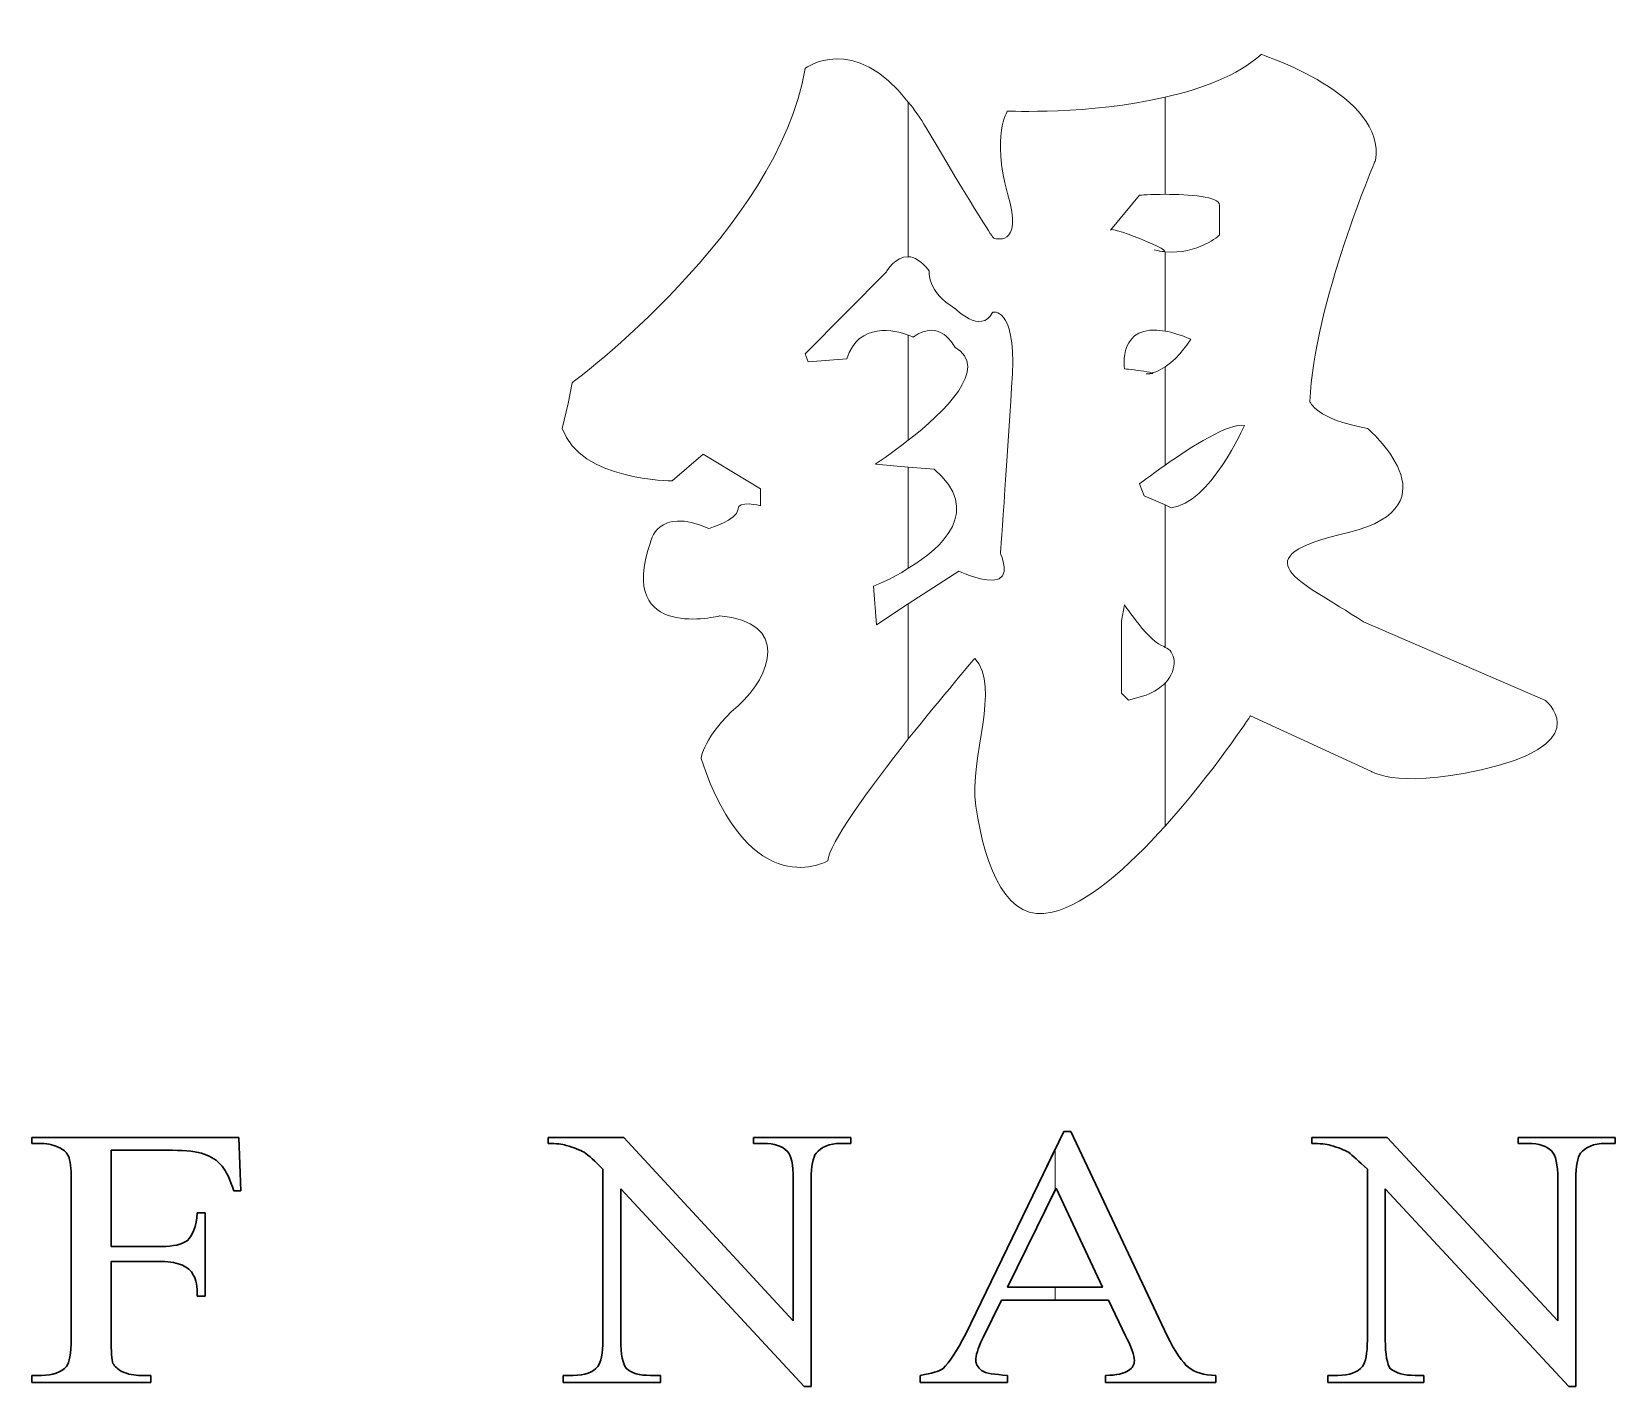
# Model space of a CAD drawing. Header units: millimetres. Extents: x 44393 to 91220, y 25301 to 41858.
# Drawn here: x 89942.2 to 90247.4, y 36944 to 37205.1 of the extents above; entities that cross this region are included whole.
import ezdxf

# ---------------------------------------------------------------- set-up
doc = ezdxf.new("R2010")
doc.units = ezdxf.units.MM
doc.layers.add('图层 1', color=7, linetype='Continuous')

msp = doc.modelspace()

# ---------------------------------------------------------------- linework, layer by layer
at = {"layer": '图层 1', "color": 12, "lineweight": 30, "true_color": 0xe50011}
for p, q in [((90139.62, 36982.18), (90130.25, 36963.07)), ((90148.6, 36963.07), (90139.62, 36982.18)), ((90130.25, 36963.07), (90148.6, 36963.07)), ((90148.6, 36963.07), (90148.6, 36963.07))]:
    msp.add_line(p, q, dxfattribs=at)
at = {"layer": '图层 1', "lineweight": 0}
for points in [[(90091.26, 37198), (90091.26, 37198), (90100.62, 37205.07), (90111.14, 37191.5)], [(90160.65, 37192.45), (90167.72, 37193.98), (90174.6, 37196.66), (90179.19, 37200.67)], [(90179.19, 37200.67), (90179.19, 37200.67), (90203.47, 37192.84), (90201.17, 37180.22)], [(90046.34, 37137.4), (90046.34, 37137.4), (90086.1, 37166.84), (90091.26, 37198)], [(90111.14, 37191.5), (90112.29, 37190.16), (90113.43, 37188.44), (90114.58, 37186.53)], [(90111.14, 37161.68), (90111.14, 37161.68), (90111.14, 37191.5), (90111.14, 37191.5)], [(90111.14, 37191.5), (90111.14, 37191.5), (90111.14, 37161.68), (90111.14, 37161.68)], [(90130.25, 37189.78), (90130.25, 37189.78), (90146.12, 37189.01), (90160.65, 37192.45)], [(90160.65, 37173.72), (90160.65, 37173.72), (90160.65, 37192.45), (90160.65, 37192.45)], [(90160.65, 37192.45), (90160.65, 37192.45), (90160.65, 37173.72), (90160.65, 37173.72)], [(90130.25, 37173.91), (90127.19, 37185), (90130.25, 37189.78), (90130.25, 37189.78)], [(90114.58, 37186.53), (90126.43, 37166.46), (90127.58, 37165.31), (90127.58, 37165.31)], [(90201.17, 37180.22), (90201.17, 37180.22), (90189.32, 37152.69), (90188.55, 37133.77)], [(90127.58, 37165.31), (90127.58, 37165.31), (90133.5, 37163.02), (90130.25, 37173.91)], [(90155.68, 37173.53), (90155.68, 37173.53), (90150.13, 37166.84), (90150.13, 37166.84)], [(90160.65, 37173.72), (90157.97, 37173.72), (90155.68, 37173.53), (90155.68, 37173.53)], [(90150.13, 37166.84), (90149.94, 37167.8), (90166, 37161.3), (90158.54, 37163.02)], [(90160.65, 37162.64), (90166.95, 37162.06), (90171.16, 37165.88), (90171.16, 37165.88)], [(90111.14, 37161.68), (90108.65, 37161.87), (90106.93, 37158.81), (90106.93, 37158.81)], [(90115.15, 37159), (90113.62, 37160.91), (90112.29, 37161.68), (90111.14, 37161.68)], [(90158.54, 37163.02), (90159.31, 37162.83), (90159.88, 37162.64), (90160.65, 37162.64)], [(90160.65, 37147.34), (90160.65, 37147.34), (90160.65, 37162.64), (90160.65, 37162.64)], [(90160.65, 37162.64), (90160.65, 37162.64), (90160.65, 37147.34), (90160.65, 37147.34)], [(90106.93, 37158.81), (90106.93, 37158.81), (90091.26, 37142.95), (90091.26, 37142.95)], [(90120.12, 37151.74), (90114.77, 37154.8), (90115.15, 37159), (90115.15, 37159)], [(90131.21, 37139.12), (90131.78, 37152.31), (90127.39, 37150.97), (90127.39, 37150.97)], [(90099.29, 37141.99), (90101.58, 37149.25), (90108.65, 37147.53), (90111.14, 37146.58)], [(90120.12, 37144.28), (90120.12, 37144.28), (90117.25, 37150.02), (90112.09, 37146.19)], [(90127.39, 37150.97), (90125.09, 37146.58), (90120.12, 37151.74), (90120.12, 37151.74)], [(90160.65, 37147.34), (90151.47, 37149.06), (90152.81, 37140.08), (90152.81, 37140.08)], [(90112.09, 37146.19), (90112.09, 37146.19), (90111.71, 37146.39), (90111.14, 37146.58)], [(90111.14, 37146.58), (90111.14, 37146.58), (90111.14, 37126.32), (90111.14, 37126.32)], [(90111.14, 37146.58), (90111.14, 37146.58), (90111.14, 37126.32), (90111.14, 37126.32)], [(90165.62, 37145.81), (90163.7, 37146.58), (90161.98, 37147.15), (90160.65, 37147.34)], [(90160.65, 37140.46), (90163.51, 37142.37), (90165.62, 37145.81), (90165.62, 37145.81)], [(90091.26, 37142.95), (90091.26, 37142.95), (90091.83, 37141.42), (90091.83, 37141.42)], [(90111.14, 37126.32), (90118.02, 37131.67), (90127, 37140.27), (90120.12, 37144.28)], [(90091.83, 37141.42), (90091.83, 37141.42), (90099.29, 37141.99), (90099.29, 37141.99)], [(90152.81, 37140.08), (90152.81, 37140.08), (90161.41, 37139.12), (90157.01, 37139.12)], [(90157.01, 37139.12), (90158.16, 37139.12), (90159.5, 37139.7), (90160.65, 37140.46)], [(90160.65, 37121.54), (90160.65, 37121.54), (90160.65, 37140.46), (90160.65, 37140.46)], [(90160.65, 37140.46), (90160.65, 37140.46), (90160.65, 37121.54), (90160.65, 37121.54)], [(90045.57, 37133.39), (90045.57, 37133.39), (90046.34, 37137.4), (90046.34, 37137.4)], [(90128.91, 37104.52), (90128.91, 37104.52), (90130.44, 37125.93), (90131.21, 37139.12)], [(90188.55, 37133.77), (90188.55, 37133.77), (90189.7, 37130.33), (90199.64, 37128.61)], [(90044.43, 37128.61), (90044.43, 37128.61), (90045.57, 37133.39), (90045.57, 37133.39)], [(90065.64, 37118.48), (90065.64, 37118.48), (90047.87, 37118.48), (90044.43, 37128.61)], [(90175.94, 37129.18), (90173.07, 37129.76), (90165.62, 37124.98), (90160.65, 37121.54)], [(90161.79, 37113.32), (90169.25, 37113.89), (90175.94, 37129.18), (90175.94, 37129.18)], [(90199.64, 37128.61), (90199.64, 37128.61), (90217.23, 37113.7), (90196.01, 37108.54)], [(90111.14, 37126.32), (90107.7, 37123.64), (90104.83, 37121.73), (90104.83, 37121.73)], [(90071.57, 37123.64), (90071.57, 37123.64), (90065.64, 37118.48), (90065.64, 37118.48)], [(90082.66, 37116.95), (90082.66, 37116.95), (90071.57, 37123.64), (90071.57, 37123.64)], [(90104.83, 37121.73), (90104.83, 37121.73), (90111.14, 37121.15), (90111.14, 37121.15)], [(90160.65, 37121.54), (90157.78, 37119.43), (90155.68, 37117.9), (90155.68, 37117.9)], [(90116.11, 37120.77), (90116.11, 37120.77), (90111.14, 37121.15), (90111.14, 37121.15)], [(90111.14, 37121.15), (90111.14, 37121.15), (90111.14, 37101.66), (90111.14, 37101.66)], [(90111.14, 37121.15), (90111.14, 37121.15), (90111.14, 37101.66), (90111.14, 37101.66)], [(90111.14, 37101.66), (90117.83, 37105.67), (90125.47, 37112.74), (90116.11, 37120.77)], [(90082.66, 37113.7), (90082.66, 37113.7), (90082.66, 37116.95), (90082.66, 37116.95)], [(90155.68, 37117.9), (90155.68, 37117.9), (90156.63, 37115.61), (90156.63, 37115.61)], [(90156.63, 37115.61), (90156.63, 37115.61), (90160.65, 37113.89), (90160.65, 37113.89)], [(90061.44, 37106.63), (90061.44, 37106.63), (90062.58, 37113.7), (90072.72, 37109.3)], [(90160.65, 37086.36), (90160.65, 37086.36), (90160.65, 37113.89), (90160.65, 37113.89)], [(90160.65, 37113.89), (90160.65, 37113.89), (90161.79, 37113.32), (90161.79, 37113.32)], [(90160.65, 37113.89), (90160.65, 37113.89), (90160.65, 37086.36), (90160.65, 37086.36)], [(90074.82, 37092.48), (90074.82, 37092.48), (90054.75, 37087.32), (90061.44, 37106.63)], [(90196.01, 37108.54), (90174.79, 37103.57), (90186.26, 37099.55), (90198.88, 37091.33)], [(90111.14, 37101.66), (90107.7, 37099.36), (90104.45, 37098.22), (90104.45, 37098.22)], [(90111.14, 37094.78), (90111.14, 37094.78), (90120.89, 37101.08), (90120.89, 37101.08)], [(90104.45, 37098.22), (90104.45, 37098.22), (90105.02, 37090.76), (90105.02, 37090.76)], [(90105.02, 37090.76), (90105.02, 37090.76), (90111.14, 37094.78), (90111.14, 37094.78)], [(90111.14, 37068.78), (90111.14, 37068.78), (90111.14, 37094.78), (90111.14, 37094.78)], [(90111.14, 37094.78), (90111.14, 37094.78), (90111.14, 37068.78), (90111.14, 37068.78)], [(90152.81, 37094.58), (90152.81, 37094.58), (90152.24, 37091.53), (90152.24, 37091.53)], [(90160.46, 37086.55), (90157.78, 37087.13), (90152.81, 37094.58), (90152.81, 37094.58)], [(90152.24, 37091.53), (90152.24, 37091.53), (90152.24, 37077.57), (90152.24, 37077.57)], [(90198.88, 37091.33), (90198.88, 37091.33), (90233.86, 37076.23), (90233.86, 37076.23)], [(90160.65, 37086.36), (90160.65, 37086.36), (90160.46, 37086.55), (90160.46, 37086.55)], [(90160.65, 37079.48), (90163.32, 37082.35), (90162.56, 37085.79), (90160.65, 37086.36)], [(90123.94, 37084.26), (90123.94, 37084.26), (90117.83, 37077), (90111.14, 37068.78)], [(90124.14, 37055.78), (90122.8, 37065.34), (90129.11, 37078.72), (90123.94, 37084.26)], [(90157.01, 37077.19), (90158.54, 37077.76), (90159.88, 37078.72), (90160.65, 37079.48)], [(90160.65, 37051.96), (90160.65, 37051.96), (90160.65, 37079.48), (90160.65, 37079.48)], [(90160.65, 37079.48), (90160.65, 37079.48), (90160.65, 37051.96), (90160.65, 37051.96)], [(90152.24, 37077.57), (90152.24, 37077.57), (90153.57, 37076.23), (90153.57, 37076.23)], [(90153.57, 37076.23), (90153.57, 37076.23), (90157.01, 37077.19), (90157.01, 37077.19)], [(90233.86, 37076.23), (90233.86, 37076.23), (90243.23, 37068.78), (90224.87, 37063.62)], [(90177.09, 37073.17), (90177.09, 37073.17), (90169.82, 37062.09), (90160.65, 37051.96)], [(90200.41, 37062.47), (90200.41, 37062.47), (90177.09, 37073.17), (90177.09, 37073.17)], [(90111.14, 37068.78), (90103.68, 37059.22), (90095.65, 37048.32), (90095.65, 37045.27)], [(90095.65, 37045.27), (90095.65, 37045.27), (90080.74, 37036.47), (90071.19, 37064.96)], [(90224.87, 37063.62), (90206.33, 37058.65), (90200.41, 37062.47), (90200.41, 37062.47)], [(90138.86, 37035.33), (90130.25, 37033.22), (90126.05, 37043.35), (90124.14, 37055.78)], [(90160.65, 37051.96), (90153.57, 37044.12), (90145.55, 37036.86), (90138.86, 37035.33)], [(90139.43, 36989.83), (90139.43, 36989.83), (90141.15, 36993.08), (90141.15, 36993.08)], [(90141.15, 36993.08), (90141.15, 36993.08), (90142.49, 36993.08), (90142.49, 36993.08)], [(90142.49, 36993.08), (90142.49, 36993.08), (90161.03, 36953.7), (90161.03, 36953.7)], [(89942.16, 36990.79), (89942.16, 36990.79), (89942.16, 36991.93), (89942.16, 36991.93)], [(89942.16, 36991.93), (89942.16, 36991.93), (89982.11, 36991.93), (89982.11, 36991.93)], [(89944.07, 36990.79), (89944.07, 36990.79), (89942.16, 36990.79), (89942.16, 36990.79)], [(89947.7, 36989.83), (89946.55, 36990.4), (89945.41, 36990.79), (89944.07, 36990.79)], [(89982.11, 36991.93), (89982.11, 36991.93), (89982.49, 36981.61), (89982.49, 36981.61)], [(90041.75, 36991.93), (90041.75, 36991.93), (90056.28, 36991.93), (90056.28, 36991.93)], [(90041.75, 36990.79), (90041.75, 36990.79), (90041.75, 36991.93), (90041.75, 36991.93)], [(90045.19, 36990.4), (90044.43, 36990.6), (90043.28, 36990.79), (90041.75, 36990.79)], [(90048.63, 36989.07), (90047.87, 36989.45), (90046.72, 36990.02), (90045.19, 36990.4)], [(90056.28, 36991.93), (90056.28, 36991.93), (90088.96, 36956.57), (90088.96, 36956.57)], [(90081.32, 36990.79), (90081.32, 36990.79), (90081.32, 36991.93), (90081.32, 36991.93)], [(90081.32, 36991.93), (90081.32, 36991.93), (90100.05, 36991.93), (90100.05, 36991.93)], [(90083.23, 36990.79), (90083.23, 36990.79), (90081.32, 36990.79), (90081.32, 36990.79)], [(90098.14, 36990.79), (90095.85, 36990.79), (90094.32, 36990.02), (90093.36, 36988.88)], [(90100.05, 36990.79), (90100.05, 36990.79), (90098.14, 36990.79), (90098.14, 36990.79)], [(90100.05, 36991.93), (90100.05, 36991.93), (90100.05, 36990.79), (90100.05, 36990.79)], [(90188.94, 36991.93), (90188.94, 36991.93), (90203.47, 36991.93), (90203.47, 36991.93)], [(90188.94, 36990.79), (90188.94, 36990.79), (90188.94, 36991.93), (90188.94, 36991.93)], [(90192.57, 36990.4), (90191.8, 36990.6), (90190.47, 36990.79), (90188.94, 36990.79)], [(90196.01, 36989.07), (90195.25, 36989.45), (90194.1, 36990.02), (90192.57, 36990.4)], [(90203.47, 36991.93), (90203.47, 36991.93), (90236.34, 36956.57), (90236.34, 36956.57)], [(90228.7, 36990.79), (90228.7, 36990.79), (90228.7, 36991.93), (90228.7, 36991.93)], [(90228.7, 36991.93), (90228.7, 36991.93), (90247.43, 36991.93), (90247.43, 36991.93)], [(90230.61, 36990.79), (90230.61, 36990.79), (90228.7, 36990.79), (90228.7, 36990.79)], [(90235.2, 36989.26), (90234.24, 36990.21), (90232.71, 36990.79), (90230.61, 36990.79)], [(90245.52, 36990.79), (90243.23, 36990.79), (90241.7, 36990.02), (90240.74, 36988.88)], [(90247.43, 36990.79), (90247.43, 36990.79), (90245.52, 36990.79), (90245.52, 36990.79)], [(90247.43, 36991.93), (90247.43, 36991.93), (90247.43, 36990.79), (90247.43, 36990.79)], [(89949.23, 36988.3), (89949.04, 36988.88), (89948.47, 36989.45), (89947.7, 36989.83)], [(89949.8, 36983.71), (89949.8, 36986.01), (89949.61, 36987.54), (89949.23, 36988.3)], [(89957.45, 36989.45), (89957.45, 36989.45), (89957.45, 36970.91), (89957.45, 36970.91)], [(89969.3, 36989.45), (89969.3, 36989.45), (89957.45, 36989.45), (89957.45, 36989.45)], [(89975.42, 36988.68), (89974.08, 36989.26), (89971.98, 36989.45), (89969.3, 36989.45)], [(89978.86, 36986.39), (89977.9, 36987.54), (89976.76, 36988.3), (89975.42, 36988.68)], [(90052.26, 36985.82), (90050.73, 36987.35), (90049.59, 36988.49), (90048.63, 36989.07)], [(90093.36, 36988.88), (90092.79, 36988.11), (90092.4, 36986.39), (90092.4, 36983.9)], [(90122.22, 36954.09), (90122.22, 36954.09), (90139.43, 36989.83), (90139.43, 36989.83)], [(90139.43, 36981.99), (90139.43, 36981.99), (90139.43, 36989.83), (90139.43, 36989.83)], [(90139.43, 36989.83), (90139.43, 36989.83), (90139.43, 36981.99), (90139.43, 36981.99)], [(90199.64, 36985.82), (90197.92, 36987.35), (90196.77, 36988.49), (90196.01, 36989.07)], [(90236.34, 36983.9), (90236.34, 36986.77), (90235.96, 36988.49), (90235.2, 36989.26)], [(90240.74, 36988.88), (90240.17, 36988.11), (90239.79, 36986.39), (90239.79, 36983.9)], [(89981.15, 36981.61), (89980.39, 36983.9), (89979.62, 36985.43), (89978.86, 36986.39)], [(90052.26, 36952.94), (90052.26, 36952.94), (90052.26, 36985.82), (90052.26, 36985.82)], [(90088.96, 36956.57), (90088.96, 36956.57), (90088.96, 36983.9), (90088.96, 36983.9)], [(90092.4, 36983.9), (90092.4, 36983.9), (90092.4, 36943.95), (90092.4, 36943.95)], [(90199.64, 36952.94), (90199.64, 36952.94), (90199.64, 36985.82), (90199.64, 36985.82)], [(90236.34, 36956.57), (90236.34, 36956.57), (90236.34, 36983.9), (90236.34, 36983.9)], [(90239.79, 36983.9), (90239.79, 36983.9), (90239.79, 36943.95), (90239.79, 36943.95)], [(89949.8, 36953.13), (89949.8, 36953.13), (89949.8, 36983.71), (89949.8, 36983.71)], [(89982.49, 36981.61), (89982.49, 36981.61), (89981.15, 36981.61), (89981.15, 36981.61)], [(90091.07, 36943.95), (90091.07, 36943.95), (90055.7, 36981.99), (90055.7, 36981.99)], [(90055.7, 36981.99), (90055.7, 36981.99), (90055.7, 36952.94), (90055.7, 36952.94)], [(90139.43, 36981.99), (90139.43, 36981.99), (90130.25, 36963.07), (90130.25, 36963.07)], [(90139.62, 36982.18), (90139.62, 36982.18), (90139.43, 36981.99), (90139.43, 36981.99)], [(90148.6, 36963.07), (90148.6, 36963.07), (90139.62, 36982.18), (90139.62, 36982.18)], [(90238.45, 36943.95), (90238.45, 36943.95), (90203.08, 36981.99), (90203.08, 36981.99)], [(90203.08, 36981.99), (90203.08, 36981.99), (90203.08, 36952.94), (90203.08, 36952.94)], [(89972.17, 36972.05), (89973.12, 36973.01), (89973.89, 36974.73), (89974.08, 36977.41)], [(89974.08, 36977.41), (89974.08, 36977.41), (89975.61, 36977.41), (89975.61, 36977.41)], [(89975.61, 36977.41), (89975.61, 36977.41), (89975.61, 36961.35), (89975.61, 36961.35)], [(89967.2, 36970.91), (89969.49, 36970.91), (89971.02, 36971.29), (89972.17, 36972.05)], [(89957.45, 36970.91), (89957.45, 36970.91), (89967.2, 36970.91), (89967.2, 36970.91)], [(89967.2, 36968.04), (89967.2, 36968.04), (89957.45, 36968.04), (89957.45, 36968.04)], [(89957.45, 36968.04), (89957.45, 36968.04), (89957.45, 36953.13), (89957.45, 36953.13)], [(89974.08, 36961.35), (89974.08, 36963.07), (89973.89, 36964.6), (89973.32, 36965.36)], [(90130.25, 36963.07), (90130.25, 36963.07), (90139.43, 36963.07), (90139.43, 36963.07)], [(90139.43, 36960.58), (90139.43, 36960.58), (90139.43, 36963.07), (90139.43, 36963.07)], [(90139.43, 36963.07), (90139.43, 36963.07), (90148.6, 36963.07), (90148.6, 36963.07)], [(90139.43, 36963.07), (90139.43, 36963.07), (90139.43, 36960.58), (90139.43, 36960.58)], [(89975.61, 36961.35), (89975.61, 36961.35), (89974.08, 36961.35), (89974.08, 36961.35)], [(90129.11, 36960.58), (90129.11, 36960.58), (90125.47, 36953.13), (90125.47, 36953.13)], [(90139.43, 36960.58), (90139.43, 36960.58), (90129.11, 36960.58), (90129.11, 36960.58)], [(90149.75, 36960.58), (90149.75, 36960.58), (90139.43, 36960.58), (90139.43, 36960.58)], [(90153, 36953.7), (90153, 36953.7), (90149.75, 36960.58), (90149.75, 36960.58)], [(90117.83, 36947.39), (90119.17, 36948.54), (90120.5, 36950.84), (90122.22, 36954.09)], [(90161.03, 36953.7), (90162.56, 36950.64), (90163.9, 36948.54), (90165.23, 36947.59)], [(89948.85, 36947.78), (89949.42, 36948.54), (89949.8, 36950.26), (89949.8, 36953.13)], [(89957.45, 36953.13), (89957.45, 36950.64), (89957.64, 36949.11), (89957.83, 36948.35)], [(90051.31, 36947.78), (90051.88, 36948.54), (90052.26, 36950.26), (90052.26, 36952.94)], [(90198.69, 36947.78), (90199.26, 36948.54), (90199.64, 36950.26), (90199.64, 36952.94)], [(90203.08, 36952.94), (90203.08, 36950.07), (90203.47, 36948.16), (90204.04, 36947.39)], [(89944.07, 36946.06), (89946.17, 36946.06), (89947.89, 36946.63), (89948.85, 36947.78)], [(89957.83, 36948.35), (89958.21, 36947.78), (89958.79, 36947.2), (89959.55, 36946.82)], [(90046.53, 36946.06), (90048.82, 36946.06), (90050.35, 36946.63), (90051.31, 36947.78)], [(90113.43, 36946.06), (90115.73, 36946.44), (90117.06, 36946.82), (90117.83, 36947.39)], [(90165.23, 36947.59), (90166.38, 36946.63), (90168.1, 36946.06), (90170.4, 36946.06)], [(90193.91, 36946.06), (90196.2, 36946.06), (90197.73, 36946.63), (90198.69, 36947.78)], [(90204.04, 36947.39), (90205.19, 36946.44), (90206.72, 36946.06), (90208.82, 36946.06)], [(89942.16, 36944.72), (89942.16, 36944.72), (89942.16, 36946.06), (89942.16, 36946.06)], [(89942.16, 36946.06), (89942.16, 36946.06), (89944.07, 36946.06), (89944.07, 36946.06)], [(89965.1, 36944.72), (89965.1, 36944.72), (89942.16, 36944.72), (89942.16, 36944.72)], [(89959.55, 36946.82), (89960.7, 36946.25), (89962.04, 36946.06), (89963.18, 36946.06)], [(89963.18, 36946.06), (89963.18, 36946.06), (89965.1, 36946.06), (89965.1, 36946.06)], [(89965.1, 36946.06), (89965.1, 36946.06), (89965.1, 36944.72), (89965.1, 36944.72)], [(90044.62, 36944.72), (90044.62, 36944.72), (90044.62, 36946.06), (90044.62, 36946.06)], [(90044.62, 36946.06), (90044.62, 36946.06), (90046.53, 36946.06), (90046.53, 36946.06)], [(90063.35, 36944.72), (90063.35, 36944.72), (90044.62, 36944.72), (90044.62, 36944.72)], [(90061.44, 36946.06), (90061.44, 36946.06), (90063.35, 36946.06), (90063.35, 36946.06)], [(90063.35, 36946.06), (90063.35, 36946.06), (90063.35, 36944.72), (90063.35, 36944.72)], [(90113.43, 36944.72), (90113.43, 36944.72), (90113.43, 36946.06), (90113.43, 36946.06)], [(90130.25, 36944.72), (90130.25, 36944.72), (90113.43, 36944.72), (90113.43, 36944.72)], [(90125.28, 36947.01), (90126.05, 36946.44), (90127.77, 36946.25), (90130.25, 36946.06)], [(90130.25, 36946.06), (90130.25, 36946.06), (90130.25, 36944.72), (90130.25, 36944.72)], [(90149.18, 36946.06), (90151.28, 36946.06), (90152.81, 36946.44), (90153.57, 36947.01)], [(90149.18, 36944.72), (90149.18, 36944.72), (90149.18, 36946.06), (90149.18, 36946.06)], [(90170.4, 36944.72), (90170.4, 36944.72), (90149.18, 36944.72), (90149.18, 36944.72)], [(90170.4, 36946.06), (90170.4, 36946.06), (90170.4, 36944.72), (90170.4, 36944.72)], [(90192, 36944.72), (90192, 36944.72), (90192, 36946.06), (90192, 36946.06)], [(90192, 36946.06), (90192, 36946.06), (90193.91, 36946.06), (90193.91, 36946.06)], [(90210.54, 36944.72), (90210.54, 36944.72), (90192, 36944.72), (90192, 36944.72)], [(90208.82, 36946.06), (90208.82, 36946.06), (90210.54, 36946.06), (90210.54, 36946.06)], [(90210.54, 36946.06), (90210.54, 36946.06), (90210.54, 36944.72), (90210.54, 36944.72)], [(90092.4, 36943.95), (90092.4, 36943.95), (90091.07, 36943.95), (90091.07, 36943.95)], [(90239.79, 36943.95), (90239.79, 36943.95), (90238.45, 36943.95), (90238.45, 36943.95)]]:
    msp.add_open_spline(points, degree=3, dxfattribs=at)
for points, knots in [([(90171.16, 37165.88), (90171.16, 37165.88), (90171.16, 37168.75), (90171.16, 37171.62), (90171.16, 37173.34), (90165.23, 37173.72), (90160.65, 37173.72)], [22, 22, 22, 22, 23, 23, 23, 24, 24, 24, 24]), ([(90072.72, 37109.3), (90072.72, 37109.3), (90078.26, 37111.02), (90078.26, 37112.93), (90078.26, 37114.85), (90082.66, 37113.7), (90082.66, 37113.7)], [22, 22, 22, 22, 23, 23, 23, 24, 24, 24, 24]), ([(90120.89, 37101.08), (90120.89, 37101.08), (90124.14, 37099.36), (90127.58, 37099.36), (90131.21, 37099.36), (90128.91, 37104.52), (90128.91, 37104.52)], [33, 33, 33, 33, 34, 34, 34, 35, 35, 35, 35]), ([(90071.19, 37064.96), (90071.19, 37064.96), (90071.57, 37069.16), (90078.26, 37075.09), (90084.95, 37081.01), (90088.2, 37091.33), (90074.82, 37092.48)], [18, 18, 18, 18, 19, 19, 19, 20, 20, 20, 20]), ([(90088.96, 36983.9), (90088.96, 36986.77), (90088.58, 36988.49), (90087.82, 36989.26), (90086.86, 36990.21), (90085.33, 36990.79), (90083.23, 36990.79)], [3, 3, 3, 3, 4, 4, 4, 5, 5, 5, 5]), ([(89973.32, 36965.36), (89972.93, 36966.32), (89972.17, 36966.89), (89971.21, 36967.28), (89970.26, 36967.66), (89968.92, 36968.04), (89967.2, 36968.04)], [8, 8, 8, 8, 9, 9, 9, 10, 10, 10, 10]), ([(90153.57, 36947.01), (90154.34, 36947.39), (90154.72, 36948.16), (90154.72, 36948.92), (90154.72, 36949.88), (90154.15, 36951.6), (90153, 36953.7)], [14, 14, 14, 14, 15, 15, 15, 16, 16, 16, 16]), ([(90055.7, 36952.94), (90055.7, 36950.07), (90056.08, 36948.16), (90056.85, 36947.39), (90057.8, 36946.44), (90059.33, 36946.06), (90061.44, 36946.06)], [16, 16, 16, 16, 17, 17, 17, 18, 18, 18, 18]), ([(90125.47, 36953.13), (90124.52, 36951.22), (90124.14, 36949.88), (90124.14, 36948.92), (90124.14, 36948.35), (90124.52, 36947.59), (90125.28, 36947.01)], [6, 6, 6, 6, 7, 7, 7, 8, 8, 8, 8])]:
    msp.add_open_spline(points, degree=3, knots=knots, dxfattribs=at)
at = {"layer": '图层 1', "color": 12, "lineweight": 30, "true_color": 0xe50011}
for points in [[(90122.22, 36954.09), (90122.22, 36954.09), (90141.15, 36993.08), (90141.15, 36993.08)], [(90141.15, 36993.08), (90141.15, 36993.08), (90142.49, 36993.08), (90142.49, 36993.08)], [(90142.49, 36993.08), (90142.49, 36993.08), (90161.03, 36953.7), (90161.03, 36953.7)], [(89942.16, 36990.79), (89942.16, 36990.79), (89942.16, 36991.93), (89942.16, 36991.93)], [(89942.16, 36991.93), (89942.16, 36991.93), (89982.11, 36991.93), (89982.11, 36991.93)], [(89944.07, 36990.79), (89944.07, 36990.79), (89942.16, 36990.79), (89942.16, 36990.79)], [(89947.7, 36989.83), (89946.55, 36990.4), (89945.41, 36990.79), (89944.07, 36990.79)], [(89982.11, 36991.93), (89982.11, 36991.93), (89982.49, 36981.61), (89982.49, 36981.61)], [(90041.75, 36991.93), (90041.75, 36991.93), (90056.28, 36991.93), (90056.28, 36991.93)], [(90041.75, 36990.79), (90041.75, 36990.79), (90041.75, 36991.93), (90041.75, 36991.93)], [(90045.19, 36990.4), (90044.43, 36990.6), (90043.28, 36990.79), (90041.75, 36990.79)], [(90048.63, 36989.07), (90047.87, 36989.45), (90046.72, 36990.02), (90045.19, 36990.4)], [(90056.28, 36991.93), (90056.28, 36991.93), (90088.96, 36956.57), (90088.96, 36956.57)], [(90081.32, 36990.79), (90081.32, 36990.79), (90081.32, 36991.93), (90081.32, 36991.93)], [(90081.32, 36991.93), (90081.32, 36991.93), (90100.05, 36991.93), (90100.05, 36991.93)], [(90083.23, 36990.79), (90083.23, 36990.79), (90081.32, 36990.79), (90081.32, 36990.79)], [(90098.14, 36990.79), (90095.85, 36990.79), (90094.32, 36990.02), (90093.36, 36988.88)], [(90100.05, 36990.79), (90100.05, 36990.79), (90098.14, 36990.79), (90098.14, 36990.79)], [(90100.05, 36991.93), (90100.05, 36991.93), (90100.05, 36990.79), (90100.05, 36990.79)], [(90188.94, 36991.93), (90188.94, 36991.93), (90203.47, 36991.93), (90203.47, 36991.93)], [(90188.94, 36990.79), (90188.94, 36990.79), (90188.94, 36991.93), (90188.94, 36991.93)], [(90192.57, 36990.4), (90191.8, 36990.6), (90190.47, 36990.79), (90188.94, 36990.79)], [(90196.01, 36989.07), (90195.25, 36989.45), (90194.1, 36990.02), (90192.57, 36990.4)], [(90203.47, 36991.93), (90203.47, 36991.93), (90236.34, 36956.57), (90236.34, 36956.57)], [(90228.7, 36990.79), (90228.7, 36990.79), (90228.7, 36991.93), (90228.7, 36991.93)], [(90228.7, 36991.93), (90228.7, 36991.93), (90247.43, 36991.93), (90247.43, 36991.93)], [(90230.61, 36990.79), (90230.61, 36990.79), (90228.7, 36990.79), (90228.7, 36990.79)], [(90235.2, 36989.26), (90234.24, 36990.21), (90232.71, 36990.79), (90230.61, 36990.79)], [(90245.52, 36990.79), (90243.23, 36990.79), (90241.7, 36990.02), (90240.74, 36988.88)], [(90247.43, 36990.79), (90247.43, 36990.79), (90245.52, 36990.79), (90245.52, 36990.79)], [(90247.43, 36991.93), (90247.43, 36991.93), (90247.43, 36990.79), (90247.43, 36990.79)], [(89949.23, 36988.3), (89949.04, 36988.88), (89948.47, 36989.45), (89947.7, 36989.83)], [(89949.8, 36983.71), (89949.8, 36986.01), (89949.61, 36987.54), (89949.23, 36988.3)], [(89957.45, 36989.45), (89957.45, 36989.45), (89957.45, 36970.91), (89957.45, 36970.91)], [(89969.3, 36989.45), (89969.3, 36989.45), (89957.45, 36989.45), (89957.45, 36989.45)], [(89975.42, 36988.68), (89974.08, 36989.26), (89971.98, 36989.45), (89969.3, 36989.45)], [(89978.86, 36986.39), (89977.9, 36987.54), (89976.76, 36988.3), (89975.42, 36988.68)], [(90052.26, 36985.82), (90050.73, 36987.35), (90049.59, 36988.49), (90048.63, 36989.07)], [(90093.36, 36988.88), (90092.79, 36988.11), (90092.4, 36986.39), (90092.4, 36983.9)], [(90199.64, 36985.82), (90197.92, 36987.35), (90196.77, 36988.49), (90196.01, 36989.07)], [(90236.34, 36983.9), (90236.34, 36986.77), (90235.96, 36988.49), (90235.2, 36989.26)], [(90240.74, 36988.88), (90240.17, 36988.11), (90239.79, 36986.39), (90239.79, 36983.9)], [(89981.15, 36981.61), (89980.39, 36983.9), (89979.62, 36985.43), (89978.86, 36986.39)], [(90052.26, 36952.94), (90052.26, 36952.94), (90052.26, 36985.82), (90052.26, 36985.82)], [(90088.96, 36956.57), (90088.96, 36956.57), (90088.96, 36983.9), (90088.96, 36983.9)], [(90092.4, 36983.9), (90092.4, 36983.9), (90092.4, 36943.95), (90092.4, 36943.95)], [(90199.64, 36952.94), (90199.64, 36952.94), (90199.64, 36985.82), (90199.64, 36985.82)], [(90236.34, 36956.57), (90236.34, 36956.57), (90236.34, 36983.9), (90236.34, 36983.9)], [(90239.79, 36983.9), (90239.79, 36983.9), (90239.79, 36943.95), (90239.79, 36943.95)], [(89949.8, 36953.13), (89949.8, 36953.13), (89949.8, 36983.71), (89949.8, 36983.71)], [(89982.49, 36981.61), (89982.49, 36981.61), (89981.15, 36981.61), (89981.15, 36981.61)], [(90091.07, 36943.95), (90091.07, 36943.95), (90055.7, 36981.99), (90055.7, 36981.99)], [(90055.7, 36981.99), (90055.7, 36981.99), (90055.7, 36952.94), (90055.7, 36952.94)], [(90238.45, 36943.95), (90238.45, 36943.95), (90203.08, 36981.99), (90203.08, 36981.99)], [(90203.08, 36981.99), (90203.08, 36981.99), (90203.08, 36952.94), (90203.08, 36952.94)], [(89972.17, 36972.05), (89973.12, 36973.01), (89973.89, 36974.73), (89974.08, 36977.41)], [(89974.08, 36977.41), (89974.08, 36977.41), (89975.61, 36977.41), (89975.61, 36977.41)], [(89975.61, 36977.41), (89975.61, 36977.41), (89975.61, 36961.35), (89975.61, 36961.35)], [(89967.2, 36970.91), (89969.49, 36970.91), (89971.02, 36971.29), (89972.17, 36972.05)], [(89957.45, 36970.91), (89957.45, 36970.91), (89967.2, 36970.91), (89967.2, 36970.91)], [(89967.2, 36968.04), (89967.2, 36968.04), (89957.45, 36968.04), (89957.45, 36968.04)], [(89957.45, 36968.04), (89957.45, 36968.04), (89957.45, 36953.13), (89957.45, 36953.13)], [(89974.08, 36961.35), (89974.08, 36963.07), (89973.89, 36964.6), (89973.32, 36965.36)], [(89975.61, 36961.35), (89975.61, 36961.35), (89974.08, 36961.35), (89974.08, 36961.35)], [(90129.11, 36960.58), (90129.11, 36960.58), (90125.47, 36953.13), (90125.47, 36953.13)], [(90149.75, 36960.58), (90149.75, 36960.58), (90129.11, 36960.58), (90129.11, 36960.58)], [(90153, 36953.7), (90153, 36953.7), (90149.75, 36960.58), (90149.75, 36960.58)], [(90117.83, 36947.39), (90119.17, 36948.54), (90120.5, 36950.84), (90122.22, 36954.09)], [(90161.03, 36953.7), (90162.56, 36950.64), (90163.9, 36948.54), (90165.23, 36947.59)], [(89948.85, 36947.78), (89949.42, 36948.54), (89949.8, 36950.26), (89949.8, 36953.13)], [(89957.45, 36953.13), (89957.45, 36950.64), (89957.64, 36949.11), (89957.83, 36948.35)], [(90051.31, 36947.78), (90051.88, 36948.54), (90052.26, 36950.26), (90052.26, 36952.94)], [(90198.69, 36947.78), (90199.26, 36948.54), (90199.64, 36950.26), (90199.64, 36952.94)], [(90203.08, 36952.94), (90203.08, 36950.07), (90203.47, 36948.16), (90204.04, 36947.39)], [(89944.07, 36946.06), (89946.17, 36946.06), (89947.89, 36946.63), (89948.85, 36947.78)], [(89957.83, 36948.35), (89958.21, 36947.78), (89958.79, 36947.2), (89959.55, 36946.82)], [(90046.53, 36946.06), (90048.82, 36946.06), (90050.35, 36946.63), (90051.31, 36947.78)], [(90113.43, 36946.06), (90115.73, 36946.44), (90117.06, 36946.82), (90117.83, 36947.39)], [(90165.23, 36947.59), (90166.38, 36946.63), (90168.1, 36946.06), (90170.4, 36946.06)], [(90193.91, 36946.06), (90196.2, 36946.06), (90197.73, 36946.63), (90198.69, 36947.78)], [(90204.04, 36947.39), (90205.19, 36946.44), (90206.72, 36946.06), (90208.82, 36946.06)], [(89942.16, 36944.72), (89942.16, 36944.72), (89942.16, 36946.06), (89942.16, 36946.06)], [(89942.16, 36946.06), (89942.16, 36946.06), (89944.07, 36946.06), (89944.07, 36946.06)], [(89965.1, 36944.72), (89965.1, 36944.72), (89942.16, 36944.72), (89942.16, 36944.72)], [(89959.55, 36946.82), (89960.7, 36946.25), (89962.04, 36946.06), (89963.18, 36946.06)], [(89963.18, 36946.06), (89963.18, 36946.06), (89965.1, 36946.06), (89965.1, 36946.06)], [(89965.1, 36946.06), (89965.1, 36946.06), (89965.1, 36944.72), (89965.1, 36944.72)], [(90044.62, 36944.72), (90044.62, 36944.72), (90044.62, 36946.06), (90044.62, 36946.06)], [(90044.62, 36946.06), (90044.62, 36946.06), (90046.53, 36946.06), (90046.53, 36946.06)], [(90063.35, 36944.72), (90063.35, 36944.72), (90044.62, 36944.72), (90044.62, 36944.72)], [(90061.44, 36946.06), (90061.44, 36946.06), (90063.35, 36946.06), (90063.35, 36946.06)], [(90063.35, 36946.06), (90063.35, 36946.06), (90063.35, 36944.72), (90063.35, 36944.72)], [(90113.43, 36944.72), (90113.43, 36944.72), (90113.43, 36946.06), (90113.43, 36946.06)], [(90130.25, 36944.72), (90130.25, 36944.72), (90113.43, 36944.72), (90113.43, 36944.72)], [(90125.28, 36947.01), (90126.05, 36946.44), (90127.77, 36946.25), (90130.25, 36946.06)], [(90130.25, 36946.06), (90130.25, 36946.06), (90130.25, 36944.72), (90130.25, 36944.72)], [(90149.18, 36946.06), (90151.28, 36946.06), (90152.81, 36946.44), (90153.57, 36947.01)], [(90149.18, 36944.72), (90149.18, 36944.72), (90149.18, 36946.06), (90149.18, 36946.06)], [(90170.4, 36944.72), (90170.4, 36944.72), (90149.18, 36944.72), (90149.18, 36944.72)], [(90170.4, 36946.06), (90170.4, 36946.06), (90170.4, 36944.72), (90170.4, 36944.72)], [(90192, 36944.72), (90192, 36944.72), (90192, 36946.06), (90192, 36946.06)], [(90192, 36946.06), (90192, 36946.06), (90193.91, 36946.06), (90193.91, 36946.06)], [(90210.54, 36944.72), (90210.54, 36944.72), (90192, 36944.72), (90192, 36944.72)], [(90208.82, 36946.06), (90208.82, 36946.06), (90210.54, 36946.06), (90210.54, 36946.06)], [(90210.54, 36946.06), (90210.54, 36946.06), (90210.54, 36944.72), (90210.54, 36944.72)], [(90092.4, 36943.95), (90092.4, 36943.95), (90091.07, 36943.95), (90091.07, 36943.95)], [(90239.79, 36943.95), (90239.79, 36943.95), (90238.45, 36943.95), (90238.45, 36943.95)]]:
    msp.add_open_spline(points, degree=3, dxfattribs=at)
for points, knots in [([(90088.96, 36983.9), (90088.96, 36986.77), (90088.58, 36988.49), (90087.82, 36989.26), (90086.86, 36990.21), (90085.33, 36990.79), (90083.23, 36990.79)], [3, 3, 3, 3, 4, 4, 4, 5, 5, 5, 5]), ([(89973.32, 36965.36), (89972.93, 36966.32), (89972.17, 36966.89), (89971.21, 36967.28), (89970.26, 36967.66), (89968.92, 36968.04), (89967.2, 36968.04)], [8, 8, 8, 8, 9, 9, 9, 10, 10, 10, 10]), ([(90153.57, 36947.01), (90154.34, 36947.39), (90154.72, 36948.16), (90154.72, 36948.92), (90154.72, 36949.88), (90154.15, 36951.6), (90153, 36953.7)], [19, 19, 19, 19, 20, 20, 20, 21, 21, 21, 21]), ([(90055.7, 36952.94), (90055.7, 36950.07), (90056.08, 36948.16), (90056.85, 36947.39), (90057.8, 36946.44), (90059.33, 36946.06), (90061.44, 36946.06)], [16, 16, 16, 16, 17, 17, 17, 18, 18, 18, 18]), ([(90125.47, 36953.13), (90124.52, 36951.22), (90124.14, 36949.88), (90124.14, 36948.92), (90124.14, 36948.35), (90124.52, 36947.59), (90125.28, 36947.01)], [2, 2, 2, 2, 3, 3, 3, 4, 4, 4, 4])]:
    msp.add_open_spline(points, degree=3, knots=knots, dxfattribs=at)

doc.saveas('drawing.dxf')
